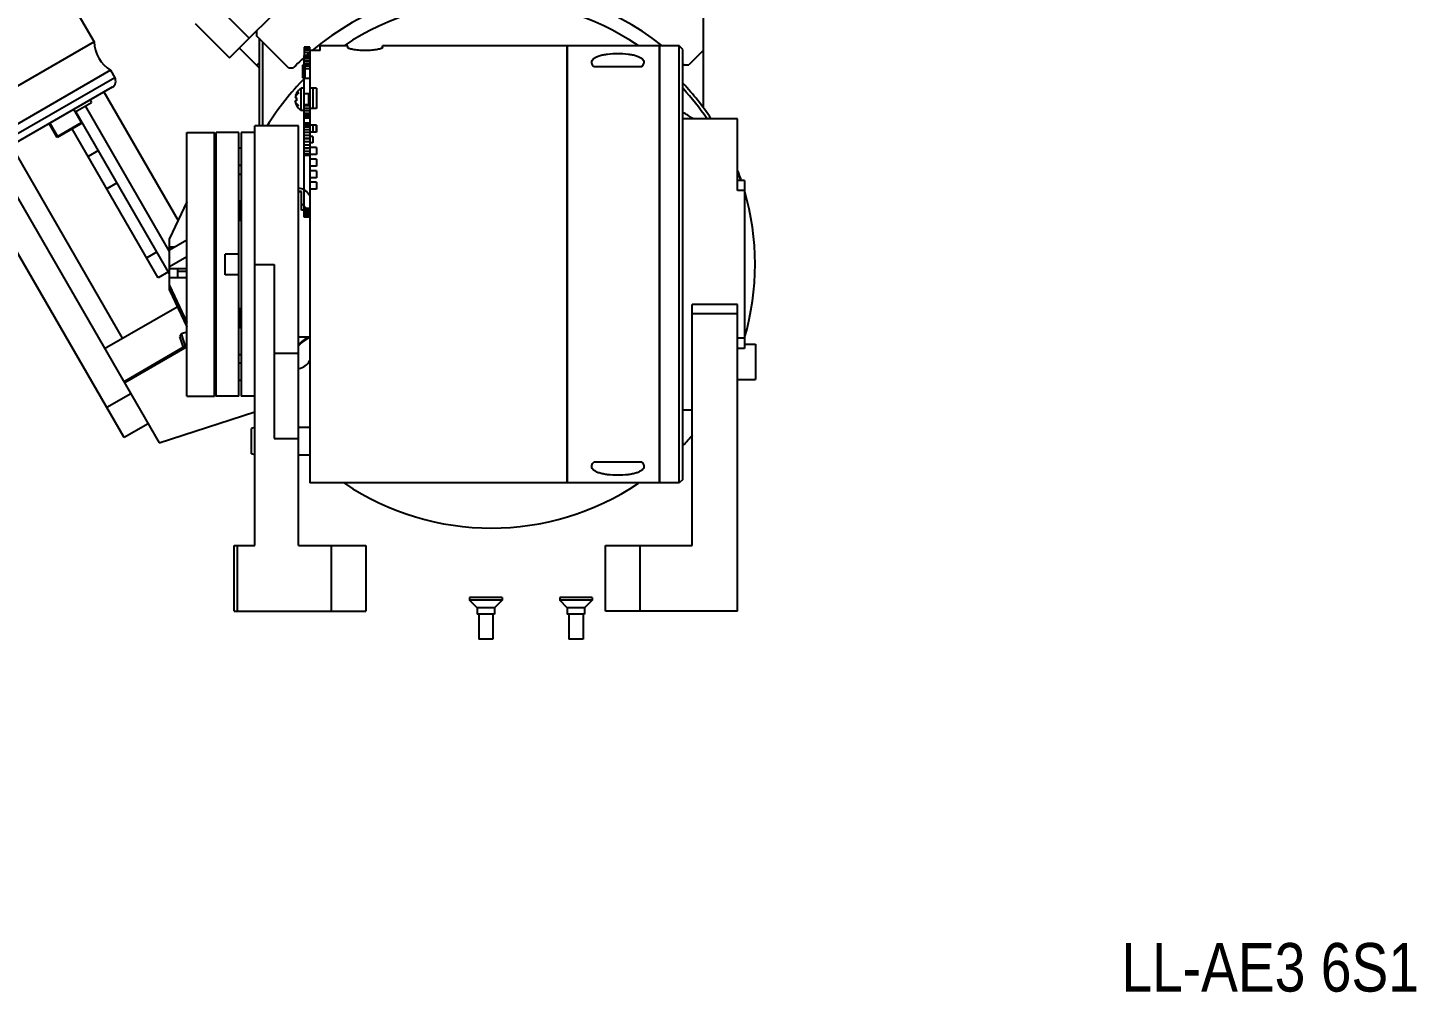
# Model space of a CAD drawing. Header units: millimetres. Extents: x 0 to 841, y 0 to 594.
# Drawn here: x 574.2 to 674.2, y 216 to 285.5 of the extents above; entities that cross this region are included whole.
import ezdxf

# ---------------------------------------------------------------- set-up
doc = ezdxf.new("R2010")
doc.units = ezdxf.units.MM
doc.header["$LTSCALE"] = 46.255
doc.layers.get('0').update_dxf_attribs({"linetype": 'CONTINUOUS'})
for name, color, linetype in [('AXIS', 7, 'CONTINUOUS'), ('COSMETIC', 7, 'CONTINUOUS'), ('NOTE', 7, 'CONTINUOUS')]:
    doc.layers.add(name, color=color, linetype=linetype)
doc.styles.add('TEXTSTYLE_2', font='txt', dxfattribs={"width": 0.85})

msp = doc.modelspace()

# ---------------------------------------------------------------- linework, layer by layer
at = {"color": 7, "linetype": 'CONTINUOUS'}
for p, q in [((588.7, 283.37), (616.63, 311.3)), ((622.82, 300.17), (622.82, 283.9)), ((587.99, 286.91), (590.11, 284.79)), ((586.22, 285.85), (588.7, 283.37)), ((590.64, 285.32), (590.64, 284.96)), ((578.93, 284.54), (569.31, 278.99)), ((592.94, 282.67), (590.64, 284.96)), ((590.82, 284.79), (590.82, 278.49)), ((591.07, 284.54), (591.07, 278.49)), ((595.22, 283.91), (595.22, 284.24)), ((621.11, 284.24), (619.71, 284.24)), ((621.36, 283.99), (621.11, 284.24)), ((621.11, 252.74), (621.11, 284.24)), ((589.41, 284.08), (590.82, 282.67)), ((594.47, 283.56), (594.07, 283.56)), ((594.47, 283.56), (594.07, 283.56)), ((594.07, 283.56), (594.07, 283.56)), ((594.47, 283.55), (594.07, 283.55)), ((594.47, 283.55), (594.07, 283.55)), ((594.07, 283.55), (594.07, 283.55)), ((595.22, 283.91), (594.47, 283.91)), ((594.47, 283.91), (594.47, 252.74)), ((621.36, 252.99), (621.36, 283.99)), ((622.82, 283.9), (621.79, 282.88)), ((622.82, 283.9), (622.82, 279.78)), ((580.11, 282.48), (570.5, 276.93)), ((590.82, 283.02), (590.64, 282.84)), ((592.94, 282.67), (593.29, 282.67)), ((593.29, 282.67), (593.33, 282.7)), ((594.14, 282.89), (593.97, 282.85)), ((593.97, 281.94), (593.97, 282.85)), ((594.47, 282.59), (594.07, 282.59)), ((594.47, 282.89), (594.14, 282.89)), ((594.14, 281.89), (594.14, 282.89)), ((619.71, 282.74), (619.68, 282.74)), ((621.44, 282.88), (621.79, 282.88)), ((580.42, 281.95), (570.81, 276.4)), ((580.24, 281.27), (571.49, 276.22)), ((594.14, 281.89), (593.97, 281.94)), ((594.47, 281.89), (594.14, 281.89)), ((619.71, 281.24), (619.68, 281.24)), ((578.64, 280.34), (578.74, 280.17)), ((579.64, 280.92), (584.99, 271.66)), ((593.42, 280.51), (593.52, 280.5)), ((593.52, 280.29), (593.42, 280.28)), ((593.52, 280.83), (593.52, 280.83)), ((594.07, 281.19), (593.85, 281.19)), ((593.85, 279.59), (593.85, 281.19)), ((594.07, 279.59), (594.07, 281.19)), ((594.42, 280.79), (594.07, 280.79)), ((594.42, 279.99), (594.42, 280.79)), ((594.47, 280.71), (594.42, 280.71)), ((578.02, 278.72), (577.47, 279.67)), ((577.57, 279.5), (578.74, 280.17)), ((584.37, 267.82), (577.62, 279.52)), ((584.37, 269.42), (578.31, 279.92)), ((593.52, 279.96), (593.52, 279.96)), ((594.07, 279.59), (593.85, 279.59)), ((594.42, 279.99), (594.07, 279.99)), ((594.47, 279.93), (594.07, 279.93)), ((594.47, 280.08), (594.42, 280.08)), ((576.27, 277.65), (575.7, 278.64)), ((575.74, 278.67), (576.29, 277.72)), ((578.09, 278.7), (576.27, 277.65)), ((576.29, 277.72), (578.02, 278.72)), ((583.55, 267.53), (577.35, 278.27)), ((593.67, 278.49), (590.52, 278.49)), ((590.52, 248.24), (590.52, 278.49)), ((593.67, 248.24), (593.67, 278.49)), ((594.47, 279.06), (594.07, 279.06)), ((594.07, 279.05), (594.07, 279.06)), ((594.47, 279.05), (594.07, 279.05)), ((594.47, 279.04), (594.07, 279.04)), ((594.47, 279.04), (594.07, 279.04)), ((594.07, 279.04), (594.07, 279.04)), ((594.47, 278.63), (594.07, 278.63)), ((594.07, 278.61), (594.07, 278.63)), ((594.47, 278.62), (594.07, 278.62)), ((594.47, 278.62), (594.07, 278.62)), ((594.47, 278.61), (594.07, 278.61)), ((619.71, 278.79), (619.68, 278.79)), ((625.3, 278.99), (621.36, 278.99)), ((625.3, 273.81), (625.3, 278.99)), ((587.62, 277.87), (587.74, 277.99)), ((589.37, 277.99), (587.74, 277.99)), ((587.74, 258.99), (587.74, 277.99)), ((589.37, 258.99), (589.37, 277.99)), ((619.71, 277.29), (619.68, 277.29)), ((571.67, 276.32), (583.62, 255.62)), ((580.99, 263.17), (572.97, 277.07)), ((579.24, 276.71), (578.5, 276.28)), ((589.52, 276.87), (589.37, 276.87)), ((589.52, 275.62), (589.37, 275.62)), ((580.59, 274.37), (579.85, 273.94)), ((589.37, 274.99), (589.52, 274.99)), ((625.8, 274.55), (625.3, 274.55)), ((625.8, 274.55), (625.8, 262.44)), ((593.67, 273.74), (593.87, 273.74)), ((593.87, 272.4), (593.87, 273.74)), ((625.8, 273.81), (625.3, 273.81)), ((585.62, 273), (584.37, 270.35)), ((589.42, 273.12), (589.37, 273.12)), ((589.42, 273.12), (589.42, 271.62)), ((589.52, 272.99), (589.42, 272.99)), ((594.37, 272.4), (593.87, 272.89)), ((594.47, 272.4), (593.87, 272.4)), ((594.47, 272.49), (594.27, 272.49)), ((589.42, 271.62), (589.37, 271.62)), ((589.52, 271.74), (589.42, 271.74)), ((594.47, 272.04), (594.07, 272.04)), ((594.07, 272.03), (594.07, 272.04)), ((594.47, 272.03), (594.07, 272.03)), ((594.47, 272.03), (594.07, 272.03)), ((584.37, 266.64), (584.37, 270.35)), ((584.37, 269.55), (585.62, 270.26)), ((583.47, 269.39), (582.73, 268.96)), ((584.37, 269.76), (584.74, 269.76)), ((589.37, 269.24), (588.37, 269.24)), ((588.37, 267.74), (588.37, 269.24)), ((619.71, 269.24), (619.68, 269.24)), ((584.37, 268.34), (585.62, 269.06)), ((584.37, 268.96), (584.38, 268.95)), ((584.37, 268.95), (584.38, 268.95)), ((584.37, 268.93), (584.38, 268.95)), ((590.52, 268.49), (591.92, 268.49)), ((591.92, 268.49), (591.92, 255.94)), ((584.29, 267.96), (583.55, 267.53)), ((584.37, 268.19), (585.62, 268.19)), ((584.37, 267.55), (585.62, 267.55)), ((584.97, 267.55), (584.97, 268.19)), ((585.62, 267.99), (584.97, 267.99)), ((589.37, 267.74), (588.37, 267.74)), ((619.71, 267.74), (619.68, 267.74)), ((584.37, 266.97), (585.62, 264.31)), ((584.37, 266.81), (584.38, 266.79)), ((584.37, 266.79), (584.38, 266.79)), ((584.37, 266.64), (585.62, 263.99)), ((579.69, 262.42), (584.93, 265.44)), ((589.42, 265.37), (589.37, 265.37)), ((589.42, 265.37), (589.42, 263.87)), ((589.52, 265.24), (589.42, 265.24)), ((625.3, 265.61), (622.05, 265.61)), ((622.05, 248.24), (622.05, 265.61)), ((625.3, 243.49), (625.3, 265.61)), ((625.3, 264.92), (622.05, 264.92)), ((585.22, 263.48), (585.12, 263.29)), ((585.4, 262.43), (585.12, 263.29)), ((585.62, 263.6), (585.22, 263.48)), ((585.54, 262.5), (585.22, 263.48)), ((589.42, 263.87), (589.37, 263.87)), ((589.52, 263.99), (589.42, 263.99)), ((585.62, 262.55), (581.12, 259.95)), ((625.8, 263.18), (625.3, 263.18)), ((625.8, 262.44), (625.3, 262.44)), ((625.8, 262.74), (626.61, 262.74)), ((626.61, 262.74), (626.61, 260.2)), ((589.37, 261.99), (589.52, 261.99)), ((589.52, 261.37), (589.37, 261.37)), ((593.67, 262.07), (591.92, 262.07)), ((625.3, 260.2), (626.61, 260.2)), ((581.29, 260.16), (581.07, 260.04)), ((581.29, 260.16), (581.34, 260.08)), ((589.52, 260.12), (589.37, 260.12)), ((619.71, 259.7), (619.68, 259.7)), ((581.57, 259.17), (579.84, 258.17)), ((587.62, 259.12), (587.74, 258.99)), ((589.37, 258.99), (587.74, 258.99)), ((619.71, 258.2), (619.68, 258.2)), ((583.62, 255.62), (590.52, 257.86)), ((622.05, 257.99), (621.36, 257.99)), ((582.82, 257.01), (581.09, 256.01)), ((590.52, 256.73), (590.27, 256.66)), ((590.27, 254.83), (590.27, 256.66)), ((594.47, 256.74), (593.67, 256.74)), ((591.92, 255.94), (593.67, 255.94)), ((619.71, 255.74), (619.68, 255.74)), ((590.52, 254.76), (590.27, 254.83)), ((594.47, 254.74), (593.67, 254.74)), ((619.71, 254.24), (619.68, 254.24)), ((621.11, 252.74), (619.71, 252.74)), ((621.36, 252.99), (621.11, 252.74)), ((589.02, 248.24), (590.52, 248.24)), ((589.02, 243.49), (589.02, 248.24)), ((589.27, 243.49), (589.27, 248.24)), ((593.67, 248.24), (598.52, 248.24)), ((596.02, 248.24), (596.02, 243.49)), ((598.52, 248.24), (598.52, 243.49)), ((615.8, 248.24), (622.05, 248.24)), ((615.8, 243.49), (615.8, 248.24)), ((618.3, 243.49), (618.3, 248.24)), ((608.34, 244.49), (605.99, 244.49)), ((605.99, 244.49), (605.99, 244.29)), ((608.34, 244.29), (605.99, 244.29)), ((606.54, 243.74), (605.99, 244.29)), ((608.34, 244.29), (607.79, 243.74)), ((608.34, 244.49), (608.34, 244.29)), ((614.84, 244.49), (612.49, 244.49)), ((612.49, 244.49), (612.49, 244.29)), ((614.84, 244.29), (612.49, 244.29)), ((613.04, 243.74), (612.49, 244.29)), ((614.84, 244.29), (614.29, 243.74)), ((614.84, 244.49), (614.84, 244.29)), ((589.02, 243.49), (598.52, 243.49)), ((607.79, 243.74), (606.54, 243.74)), ((606.54, 243.74), (606.54, 243.29)), ((607.79, 243.29), (606.54, 243.29)), ((606.66, 243.29), (606.66, 241.49)), ((607.68, 243.29), (607.68, 241.49)), ((607.79, 243.74), (607.79, 243.29)), ((614.29, 243.74), (613.04, 243.74)), ((613.04, 243.74), (613.04, 243.29)), ((614.29, 243.29), (613.04, 243.29)), ((613.16, 243.29), (613.16, 241.49)), ((614.18, 243.29), (614.18, 241.49)), ((614.29, 243.74), (614.29, 243.29)), ((625.3, 243.49), (615.8, 243.49)), ((607.68, 241.49), (606.66, 241.49)), ((614.18, 241.49), (613.16, 241.49))]:
    msp.add_line(p, q, dxfattribs=at)
at = {"color": 3, "linetype": 'CONTINUOUS'}
msp.add_line((581.09, 256.01), (562.56, 288.09), dxfattribs=at)
at = {"color": 6, "linetype": 'CONTINUOUS'}
for p, q in [((594.47, 284.15), (594.07, 284.15)), ((594.07, 284.15), (594.07, 283.56)), ((594.47, 284.13), (594.07, 284.13)), ((594.47, 284.05), (594.07, 284.05)), ((594.47, 283.93), (594.07, 283.93)), ((594.47, 283.76), (594.07, 283.76)), ((594.07, 283.55), (594.07, 283.56)), ((594.07, 281.19), (594.07, 283.55)), ((594.47, 283.52), (594.07, 283.52)), ((594.47, 283.43), (594.07, 283.43)), ((594.47, 283.31), (594.07, 283.31)), ((594.47, 283.91), (594.47, 284.15)), ((594.47, 283.15), (594.07, 283.15)), ((594.47, 282.98), (594.07, 282.98)), ((594.14, 282.89), (594.07, 282.89)), ((594.47, 282.79), (594.07, 282.79)), ((594.14, 281.89), (594.07, 281.89)), ((594.47, 280.79), (594.42, 280.79)), ((594.97, 281.2), (594.47, 281.2)), ((594.69, 281.2), (594.69, 279.74)), ((594.97, 281.2), (594.97, 279.74)), ((594.47, 279.74), (594.07, 279.74)), ((594.07, 279.06), (594.07, 279.59)), ((594.47, 279.55), (594.07, 279.55)), ((594.47, 279.37), (594.07, 279.37)), ((594.47, 279.22), (594.07, 279.22)), ((594.47, 279.99), (594.42, 279.99)), ((594.97, 279.74), (594.47, 279.74)), ((594.47, 279.1), (594.07, 279.1)), ((594.07, 279.04), (594.07, 279.05)), ((594.07, 278.63), (594.07, 279.04)), ((594.47, 279.03), (594.07, 279.03)), ((594.47, 279.03), (594.07, 279.03)), ((594.47, 278.67), (594.07, 278.67)), ((594.47, 278.67), (594.07, 278.67)), ((594.07, 272.04), (594.07, 278.61)), ((594.47, 278.54), (594.07, 278.54)), ((594.47, 278.53), (594.07, 278.53)), ((594.47, 278.38), (594.07, 278.38)), ((594.47, 278.38), (594.07, 278.38)), ((594.97, 278.52), (594.47, 278.52)), ((594.69, 278.52), (594.69, 278.02)), ((594.94, 278.52), (594.94, 278.02)), ((594.97, 278.52), (594.97, 278.02)), ((594.47, 278.2), (594.07, 278.2)), ((594.47, 278.2), (594.07, 278.2)), ((594.47, 278), (594.07, 278)), ((594.47, 278), (594.07, 278)), ((594.47, 277.79), (594.07, 277.79)), ((594.47, 277.78), (594.07, 277.78)), ((594.47, 277.56), (594.07, 277.56)), ((594.47, 277.55), (594.07, 277.55)), ((594.47, 277.32), (594.07, 277.32)), ((594.47, 277.32), (594.07, 277.32)), ((594.97, 278.02), (594.47, 278.02)), ((594.69, 277.7), (594.47, 277.7)), ((594.69, 277.26), (594.47, 277.26)), ((594.69, 277.7), (594.69, 277.26)), ((594.47, 277.09), (594.07, 277.09)), ((594.47, 277.08), (594.07, 277.08)), ((594.47, 276.86), (594.07, 276.86)), ((594.47, 276.85), (594.07, 276.85)), ((594.47, 276.64), (594.07, 276.64)), ((594.47, 276.63), (594.07, 276.63)), ((594.47, 276.44), (594.07, 276.44)), ((594.47, 276.43), (594.07, 276.43)), ((594.47, 276.36), (594.07, 276.36)), ((594.47, 276.35), (594.07, 276.35)), ((594.97, 276.91), (594.47, 276.91)), ((594.97, 276.41), (594.47, 276.41)), ((594.97, 276.91), (594.97, 276.41)), ((594.97, 276.07), (594.47, 276.07)), ((594.97, 275.57), (594.47, 275.57)), ((594.97, 275.23), (594.47, 275.23)), ((594.97, 276.07), (594.97, 275.57)), ((594.97, 275.23), (594.97, 274.73)), ((594.97, 274.73), (594.47, 274.73)), ((594.97, 274.42), (594.47, 274.42)), ((594.97, 274.42), (594.97, 273.92)), ((594.97, 273.92), (594.47, 273.92)), ((594.47, 272.53), (594.07, 272.53)), ((594.47, 272.51), (594.07, 272.51)), ((594.47, 272.45), (594.07, 272.45)), ((594.47, 272.35), (594.07, 272.35)), ((594.47, 272.3), (594.07, 272.3)), ((594.47, 272.25), (594.07, 272.25)), ((594.47, 272.22), (594.07, 272.22)), ((594.47, 272.18), (594.07, 272.18)), ((594.47, 272.18), (594.07, 272.18)), ((594.47, 272.06), (594.07, 272.06)), ((594.47, 272.06), (594.07, 272.06)), ((594.07, 271.89), (594.07, 272.03)), ((594.47, 271.97), (594.07, 271.97)), ((594.47, 271.96), (594.07, 271.96)), ((594.47, 271.91), (594.07, 271.91)), ((594.47, 271.91), (594.07, 271.91)), ((594.47, 271.89), (594.07, 271.89)), ((594.47, 271.89), (594.07, 271.89))]:
    msp.add_line(p, q, dxfattribs=at)
at = {"color": 2, "linetype": 'CONTINUOUS'}
msp.add_line((585.62, 262.66), (581.29, 260.16), dxfattribs=at)
at = {"color": 7, "linetype": 'CONTINUOUS'}
for centre, radius, start, end in [((607.47, 268.56), 20, 51.7471, 129.762), ((607.57, 268.49), 19, 56.154, 123.9437), ((581.43, 284.61), 2.5, 181.6424, 238.3576), ((607.47, 268.56), 20, 130.6449, 135), ((607.47, 268.56), 20, 45.7074, 46.0016), ((579.99, 281.7), 0.5, 300, 30), ((607.57, 268.49), 19, 135.0529, 148.2429), ((607.57, 268.49), 19, 33.6313, 43.3454), ((594.36, 280.39), 0.943, 152.517, 172.7858), ((594.36, 280.39), 0.943, 187.2142, 207.483), ((594.35, 280.39), 0.94, 121.6366, 152.2482), ((594.52, 280.39), 1.01, 173.7961, 186.2039), ((607.57, 268.49), 18.75, 34.108, 42.5501), ((594.35, 280.39), 0.94, 207.7518, 238.3634), ((616.57, 271.12), 9.62, 55.08, 60.0665), ((607.57, 268.49), 19, 18.6268, 20.8103), ((616.57, 271.12), 9.62, 20.9632, 24.7739), ((593.57, 272.99), 1, 27.4515, 84.1396), ((616.57, 271.12), 9.62, 16.2602, 16.4078), ((607.57, 268.49), 19, 343.8451, 16.2602), ((595.23, 261.37), 2, 112.3318, 141.4215), ((593.57, 261.99), 1, 275.8604, 335.0889), ((607.57, 268.49), 19, 316.6794, 319.7527), ((607.57, 268.49), 19, 236.1067, 303.8782)]:
    msp.add_arc(centre, radius, start, end, dxfattribs=at)
at = {"layer": 'AXIS', "color": 7, "linetype": 'CONTINUOUS'}
for p, q in [((573.12, 294.59), (578.93, 284.54)), ((597.22, 284.24), (595.22, 284.24)), ((597.22, 284.12), (597.22, 284.24)), ((613.02, 284.24), (599.72, 284.24)), ((599.72, 284.12), (599.72, 284.24)), ((613.02, 284.24), (613.02, 252.74)), ((619.68, 284.24), (613.03, 284.24)), ((613.03, 252.74), (613.03, 284.24)), ((619.68, 252.74), (619.68, 284.24)), ((621.11, 284.24), (619.71, 284.24)), ((619.71, 252.74), (619.71, 284.24)), ((613.03, 283.49), (613.02, 283.49)), ((580.11, 282.48), (580.42, 281.95)), ((618.42, 282.74), (614.94, 282.74)), ((619.68, 280.4), (619.71, 280.4)), ((585.62, 277.99), (587.62, 277.99)), ((585.62, 258.99), (585.62, 277.99)), ((587.62, 258.99), (587.62, 277.99)), ((590.52, 277.99), (589.52, 277.99)), ((589.52, 277.99), (589.52, 258.99)), ((589.37, 274.99), (589.52, 274.99)), ((593.87, 273.74), (593.67, 273.74)), ((594.47, 263.24), (593.67, 263.24)), ((589.37, 261.99), (589.52, 261.99)), ((585.62, 258.99), (587.62, 258.99)), ((590.52, 258.99), (589.52, 258.99)), ((619.68, 256.59), (619.71, 256.59)), ((618.42, 254.24), (614.94, 254.24)), ((613.03, 253.49), (613.02, 253.49)), ((613.02, 252.74), (594.47, 252.74)), ((619.68, 252.74), (613.03, 252.74)), ((621.11, 252.74), (619.71, 252.74))]:
    msp.add_line(p, q, dxfattribs=at)
msp.add_arc((595.23, 261.37), 2.05, 113.4143, 139.7917, dxfattribs=at)
for points, knots in [([(599.72, 284.12), (599.72, 284.1), (599.68, 284.07), (599.61, 284.04), (599.5, 284.01), (599.27, 283.96), (598.93, 283.92), (598.47, 283.9), (598.01, 283.92), (597.66, 283.96), (597.44, 284.01), (597.33, 284.04), (597.25, 284.07), (597.22, 284.1), (597.22, 284.12)], [0, 0, 0, 0, 0.015838, 0.046519, 0.093161, 0.154587, 0.313187, 0.500002, 0.686817, 0.845416, 0.90684, 0.953482, 0.984162, 1, 1, 1, 1]), ([(614.8, 283.06), (614.8, 283.11), (614.83, 283.21), (614.94, 283.34), (615.11, 283.45), (615.34, 283.54), (615.63, 283.61), (616.08, 283.68), (616.68, 283.71), (617.28, 283.68), (617.73, 283.61), (618.01, 283.54), (618.24, 283.45), (618.42, 283.34), (618.53, 283.21), (618.55, 283.11), (618.55, 283.06)], [0, 0, 0, 0, 0.033919, 0.072142, 0.119355, 0.1776, 0.246819, 0.325474, 0.5, 0.674526, 0.753181, 0.8224, 0.880645, 0.927858, 0.966081, 1, 1, 1, 1]), ([(614.94, 282.74), (614.92, 282.77), (614.85, 282.86), (614.8, 282.98), (614.8, 283.06)], [0, 0, 0, 0, 0.287476, 1, 1, 1, 1]), ([(618.55, 283.06), (618.55, 283.03), (618.54, 282.92), (618.47, 282.81), (618.42, 282.74)], [0, 0, 0, 0, 0.221866, 1, 1, 1, 1]), ([(614.8, 253.93), (614.8, 253.96), (614.82, 254.07), (614.88, 254.18), (614.94, 254.24)], [0, 0, 0, 0, 0.221866, 1, 1, 1, 1]), ([(618.42, 254.24), (618.44, 254.22), (618.51, 254.13), (618.55, 254.01), (618.55, 253.93)], [0, 0, 0, 0, 0.287476, 1, 1, 1, 1]), ([(618.55, 253.93), (618.55, 253.88), (618.53, 253.78), (618.42, 253.65), (618.24, 253.54), (618.01, 253.45), (617.73, 253.38), (617.28, 253.31), (616.68, 253.28), (616.08, 253.31), (615.63, 253.38), (615.34, 253.45), (615.11, 253.54), (614.94, 253.65), (614.83, 253.78), (614.8, 253.88), (614.8, 253.93)], [0, 0, 0, 0, 0.033919, 0.072142, 0.119355, 0.1776, 0.246819, 0.325474, 0.5, 0.674526, 0.753181, 0.8224, 0.880645, 0.927858, 0.966081, 1, 1, 1, 1])]:
    msp.add_open_spline(points, degree=3, knots=knots, dxfattribs=at)
at = {"layer": 'COSMETIC', "color": 7, "linetype": 'CONTINUOUS'}
for points in [[(593.69, 280.87), (593.68, 280.86), (593.67, 280.85), (593.65, 280.84), (593.64, 280.83), (593.64, 280.83), (593.63, 280.82), (593.63, 280.82), (593.63, 280.82), (593.62, 280.82), (593.62, 280.82), (593.62, 280.81), (593.61, 280.81), (593.61, 280.8), (593.6, 280.79), (593.59, 280.79), (593.58, 280.78), (593.58, 280.77), (593.57, 280.77), (593.57, 280.77), (593.57, 280.77), (593.57, 280.77), (593.56, 280.76), (593.56, 280.76), (593.55, 280.75), (593.55, 280.74), (593.54, 280.73), (593.53, 280.72), (593.53, 280.72), (593.52, 280.71), (593.52, 280.71), (593.52, 280.71), (593.52, 280.71), (593.52, 280.71), (593.52, 280.7), (593.51, 280.7), (593.51, 280.7), (593.51, 280.69), (593.5, 280.68), (593.5, 280.67), (593.49, 280.66), (593.48, 280.66), (593.48, 280.65), (593.48, 280.65), (593.48, 280.65), (593.48, 280.64), (593.47, 280.64), (593.47, 280.64), (593.47, 280.63), (593.47, 280.62), (593.46, 280.61), (593.46, 280.6), (593.45, 280.59), (593.45, 280.59), (593.45, 280.59), (593.45, 280.58), (593.45, 280.58), (593.44, 280.58), (593.44, 280.58), (593.44, 280.57), (593.44, 280.56), (593.44, 280.55), (593.43, 280.53), (593.43, 280.52), (593.42, 280.51)], [(593.69, 279.92), (593.68, 279.93), (593.67, 279.94), (593.65, 279.95), (593.64, 279.96), (593.64, 279.96), (593.63, 279.97), (593.63, 279.97), (593.63, 279.97), (593.62, 279.97), (593.62, 279.97), (593.62, 279.98), (593.61, 279.98), (593.61, 279.99), (593.6, 280), (593.59, 280), (593.58, 280.01), (593.58, 280.02), (593.57, 280.02), (593.57, 280.02), (593.57, 280.02), (593.57, 280.02), (593.56, 280.03), (593.56, 280.03), (593.55, 280.04), (593.55, 280.05), (593.54, 280.06), (593.53, 280.07), (593.53, 280.07), (593.52, 280.08), (593.52, 280.08), (593.52, 280.08), (593.52, 280.08), (593.52, 280.08), (593.52, 280.09), (593.51, 280.09), (593.51, 280.09), (593.51, 280.1), (593.5, 280.11), (593.5, 280.12), (593.49, 280.13), (593.48, 280.13), (593.48, 280.14), (593.48, 280.14), (593.48, 280.14), (593.48, 280.15), (593.47, 280.15), (593.47, 280.15), (593.47, 280.16), (593.47, 280.17), (593.46, 280.18), (593.46, 280.19), (593.45, 280.19), (593.45, 280.2), (593.45, 280.2), (593.45, 280.21), (593.45, 280.21), (593.44, 280.21), (593.44, 280.21), (593.44, 280.22), (593.44, 280.23), (593.44, 280.24), (593.43, 280.26), (593.43, 280.27), (593.42, 280.28)]]:
    msp.add_open_spline(points, degree=3, knots=[0, 0, 0, 0, 0.0625, 0.09375, 0.125, 0.140625, 0.15625, 0.164062, 0.167969, 0.171875, 0.179688, 0.1875, 0.203125, 0.21875, 0.25, 0.28125, 0.296875, 0.3125, 0.320312, 0.328125, 0.332031, 0.335938, 0.34375, 0.359375, 0.375, 0.40625, 0.4375, 0.453125, 0.46875, 0.484375, 0.492188, 0.496094, 0.5, 0.503906, 0.507812, 0.515625, 0.53125, 0.546875, 0.5625, 0.59375, 0.625, 0.640625, 0.65625, 0.664062, 0.667969, 0.671875, 0.679688, 0.6875, 0.703125, 0.71875, 0.75, 0.78125, 0.796875, 0.8125, 0.820312, 0.828125, 0.832031, 0.835938, 0.84375, 0.859375, 0.875, 0.90625, 0.9375, 1, 1, 1, 1], dxfattribs=at)

# ---------------------------------------------------------------- texts
at = {"layer": 'NOTE', "color": 2, "linetype": 'CONTINUOUS', "insert": (652.97, 219.58), "char_height": 3.5, "width": 37.3734, "attachment_point": 1, "line_spacing_factor": 0.9, "style": 'TEXTSTYLE_2'}
msp.add_mtext('LL-AE3 6S1', dxfattribs=at)

doc.saveas('drawing.dxf')
